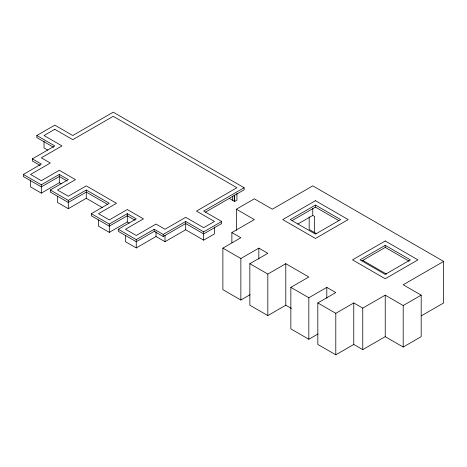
<?xml version="1.0" encoding="UTF-8"?>
<svg xmlns="http://www.w3.org/2000/svg" width="467" height="467" viewBox="0 0 467 467"><rect width="100%" height="100%" fill="white"/><g stroke="black" fill="none" stroke-linecap="round" stroke-linejoin="round"><path stroke-width="0.7" d="M53.571 147.263L36.835 137.596L36.835 135.523L54.808 125.144L72.782 135.523L113.23 112.173L244.118 187.74L244.118 189.812L205.538 212.088M40.127 165.446L32.34 160.952L32.34 158.873L54.808 145.902L36.835 135.523M67.09 181.015L59.303 176.514L41.324 186.893L23.35 176.514L23.35 174.442L41.324 164.063L32.34 158.873M23.35 174.442L41.324 184.821L59.303 174.442L68.293 179.632L50.313 190.011L50.313 192.083L68.293 202.462L86.267 192.083L107.428 204.301M30.542 179.976L30.542 186.893L41.324 193.122L59.303 182.743L61.171 183.823M50.313 190.011L68.293 200.39L86.267 190.011L109.296 203.303L91.322 213.682L91.322 215.76L109.296 226.139L127.275 215.76L135.062 220.255M57.505 196.233L57.505 202.462L68.293 208.691L86.267 198.312L102.635 207.762M91.322 213.682L109.296 224.061L127.275 213.682L136.259 218.871L118.285 229.25L118.285 231.328L136.259 241.708L154.238 231.328L163.222 236.518L185.697 223.541L203.67 233.92L221.644 223.541L221.644 221.469L203.67 211.09L244.118 187.74M98.508 219.91L98.508 226.139L109.296 232.362L127.275 221.988L129.137 223.063M118.285 229.25L136.259 239.629L154.238 229.25L163.222 234.44L185.697 221.469L203.67 231.848L221.644 221.469M125.477 235.479L125.477 241.708L136.259 247.93L156.036 236.518L165.02 241.708L185.697 229.77L203.67 240.149L214.458 233.92L214.458 227.003M229.274 198.37L234.679 201.487L236.927 200.191L236.927 193.274M236.366 230.33L236.366 209.21L254.34 198.831L272.319 209.21L312.762 185.854L443.65 261.421L443.65 302.937L421.252 315.873M231.871 242.758L231.871 232.56L254.34 219.589L236.366 209.21M250.16 294.654L240.861 300.018L222.882 289.639L222.882 248.129L240.861 237.75L231.871 232.56M315.458 205.054L290.293 219.589L315.458 234.119L340.624 219.589L315.458 205.054L315.458 207.132L338.738 220.57M292.179 220.57L315.458 207.132M297.771 224.09L312.762 215.433L314.56 216.472L314.56 232.56M222.882 248.129L240.861 258.508L258.835 248.129L267.825 253.318L249.845 263.692L249.845 305.208L267.825 315.587L285.798 305.208L291.402 308.442M249.845 263.692L267.825 274.071L285.798 263.692L308.827 276.989L290.853 287.368L290.853 328.885L308.827 339.264L318.126 333.893M385.228 245.338L360.063 259.868L385.228 274.398L410.394 259.868L385.228 245.338L385.228 247.411L409.139 261.216M361.948 260.855L385.228 247.411M290.853 287.368L308.827 297.748L326.807 287.368L335.796 292.558L317.817 302.937L317.817 344.453L335.796 354.827L353.77 344.453L362.76 349.637L385.228 336.666L403.202 347.045L421.181 336.666L421.181 295.156L403.202 284.777L443.65 261.421M317.817 302.937L335.796 313.316L353.77 302.937L362.76 308.127L385.228 295.156L403.202 305.529L421.181 295.156M316.457 233.652L309.172 229.449L309.172 216.857M362.561 260.271L386.565 274.129M47.739 150.123L44.021 147.975L44.021 141.057M403.202 305.529L403.202 347.045M385.228 295.156L385.228 336.666M362.76 308.127L362.76 349.637M353.77 302.937L353.77 344.453M335.796 313.316L335.796 354.827M326.807 287.368L326.807 298.296M312.762 208.358L312.762 215.433M308.827 297.748L308.827 339.264M285.798 263.692L285.798 305.208M267.825 274.071L267.825 315.587M258.835 248.129L258.835 259.051M240.861 258.508L240.861 300.018M234.679 195.264L234.679 201.487M234.23 195.002L234.23 201.23M232.432 196.041L232.432 200.191M203.67 231.848L203.67 240.149M185.697 221.469L185.697 229.77M165.02 235.479L165.02 241.708M163.222 234.44L163.222 236.518M156.036 231.673L156.036 236.518M154.238 229.25L154.238 231.328M136.259 239.629L136.259 247.93M127.275 213.682L127.275 221.988M109.296 224.061L109.296 232.362M86.267 190.011L86.267 198.312M68.293 200.39L68.293 208.691M59.303 174.442L59.303 182.743M41.324 184.821L41.324 193.122M54.808 129.295L44.021 135.523L62 145.902L41.324 157.834L50.313 163.024L30.542 174.442L41.324 180.671L59.303 170.292L75.479 179.632L57.505 190.011L68.293 196.233L86.267 185.86L116.487 203.303L98.508 213.682L109.296 219.91L127.275 209.531L143.451 218.871L125.477 229.25L136.259 235.479L156.036 224.061L165.02 229.25L185.697 217.318L203.67 227.692L214.458 221.469L196.479 211.09L236.927 187.74L113.23 116.324L72.782 139.674L54.808 129.295M315.458 200.699L282.745 219.589L315.458 238.474L348.178 219.589L315.458 200.699M385.228 240.978L352.509 259.868L385.228 278.752L417.942 259.868L385.228 240.978"/></g></svg>
